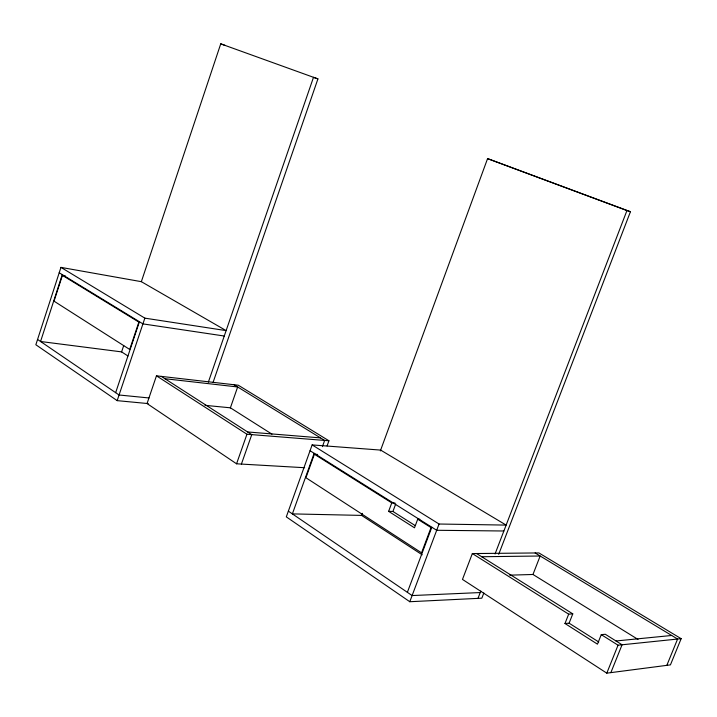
<?xml version="1.0" encoding="UTF-8"?>
<svg xmlns="http://www.w3.org/2000/svg" width="717" height="717" viewBox="0 0 717 717"><rect width="100%" height="100%" fill="white"/><g stroke="black" fill="none" stroke-linecap="round" stroke-linejoin="round"><path stroke-width="1.08" d="M60.954 267.378L144.852 318.142L226.124 330.609L141.348 281.673L60.954 267.378L35.85 344.752L117.176 400.642L148.24 403.599M62.28 274.629L40.555 341.498L121.603 351.886L123.718 345.558M62.415 275.364L54.026 301.158L129.714 349.457L138.874 322.094L62.415 275.364L65.229 275.848M141.348 281.682L220.737 43.845L225.165 45.431M115.652 392.665L139.421 321.736M117.176 400.642L144.852 318.142M327.077 445.92L328.933 440.776L238.313 385.226L156.458 375.825L147.048 403.563L236.556 463.8L304.626 467.717M208.342 382.161L313.499 77.319L317.927 78.906L213.048 382.457M230.327 408.018L237.659 386.974L164.892 378.71M236.556 463.8L246.944 434.242L328.933 440.776M241.405 464.078L251.766 434.627L161.262 376.371M312.137 444.916L439.055 524.019L506.139 525.095L380.646 450.088L312.137 444.916L286.307 516.867L409.792 601.724L481.833 598.184L483.841 592.959M314.163 453.296L292.375 513.892L361.637 515.406L362.399 513.327M317.631 454.453L314.387 454.228L305.935 477.737L421.551 552.834L431.034 527.587L417.715 519.216L414.498 527.802L388.623 511.346L391.76 502.886L394.977 502.993M322.408 446.628L324.64 440.435L234.011 384.733M380.342 450.93L487.578 158.618L630.44 211.721L498.7 554.322M388.623 511.346L392.925 511.463L395.703 503.97M407.373 592.323L431.831 527.237M409.792 601.724L439.055 524.019M472.342 553.569L462.474 579.417L606.797 673.155L670.431 664.883L681.15 638.677L538.906 552.932L472.342 553.569L568.68 614.155L572.784 613.869L569.101 623.181L564.978 623.503L568.68 614.155M477.988 598.372L480.802 591.059M495.053 553.954L626.954 210.547L630.44 211.721M533.009 574.38L540.161 556.007L481.681 556.733M610.857 672.627L622.069 644.78L605.318 634.276L601.267 634.644L597.458 644.162L564.978 623.503M606.797 673.155L618.045 645.201L681.15 638.677M666.837 665.349L677.592 639.044L535.133 552.968M616.002 640.98L671.677 635.477M480.22 592.556L412.114 595.558L288.359 511.149M509.697 575.159L532.973 574.478L638.049 639.447M503.863 531.001L436.689 530.284L310.049 450.715M417.715 519.216L419.848 519.251M247.616 431.957L320.499 437.89M149.002 397.962L119.067 394.995L37.571 339.455M204.972 405.329L230.399 407.812L271.967 434.152M224.26 336.022L142.934 323.887L59.206 272.756M220.737 43.845L317.927 78.906M487.578 158.618L626.954 210.547M476.563 553.524L572.784 613.869M314.387 454.228L391.76 502.886M601.267 634.644L618.045 645.201M392.925 511.463L415.089 525.516M569.101 623.181L598.749 641.984M121.379 351.742L127.949 355.982M156.458 375.825L246.944 434.242M361.377 515.245L422.205 554.815"/></g></svg>
